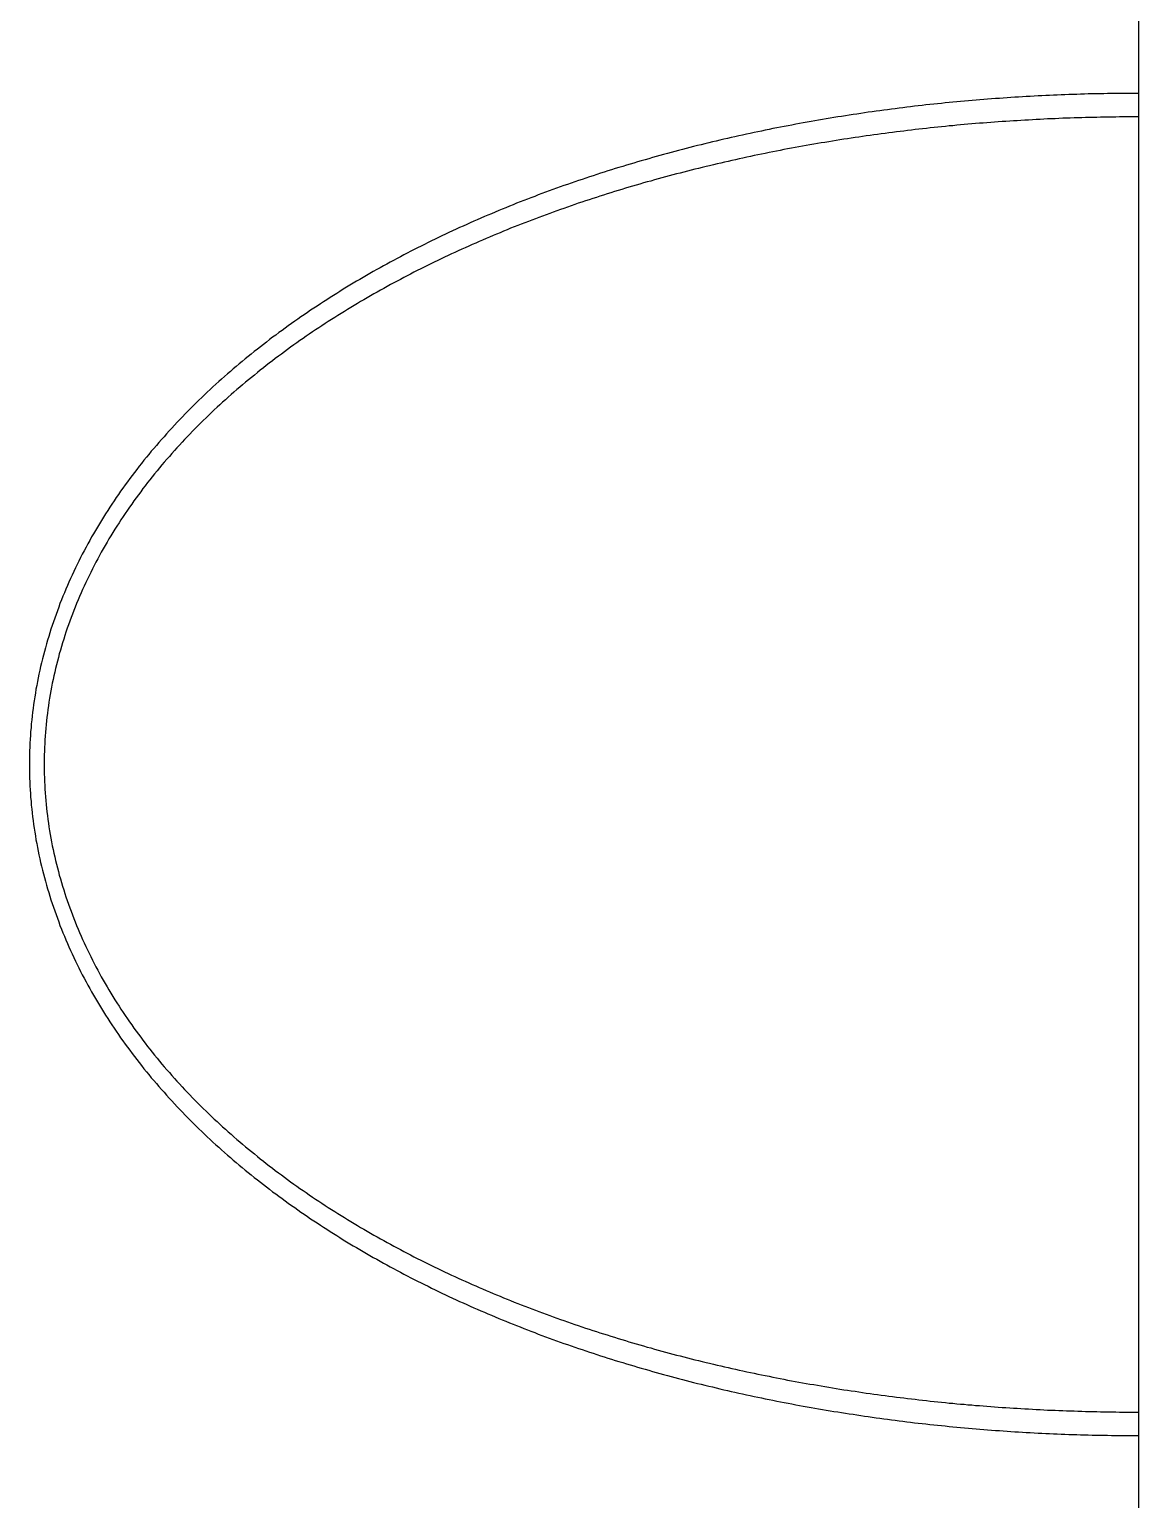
# Model space of a CAD drawing. Header units: millimetres. Extents: x 0 to 5600, y -67 to 2530.
# Drawn here: x 5215.44 to 5223.78, y 864.51 to 875.58 of the extents above; entities that cross this region are included whole.
import ezdxf
from ezdxf.lldxf.tags import DXFTag

# ---------------------------------------------------------------- set-up
doc = ezdxf.new("R2010")
doc.units = ezdxf.units.MM
doc.layers.add('내부선 및 부속', color=4, linetype='Continuous')
doc.layers.add('중심선', color=1, linetype='DASHED')
tags = doc.linetypes.add('DASHED', pattern=[25.72, 12.86, -12.86]).pattern_tags.tags
tags[6:7] = [DXFTag(74, 4), DXFTag(75, 0), DXFTag(340, '0'), DXFTag(46, 0.0), DXFTag(50, 0.0), DXFTag(44, 0.0), DXFTag(45, 0.0)]
tags[4:5] = [DXFTag(74, 4), DXFTag(75, 0), DXFTag(340, '0'), DXFTag(46, 0.0), DXFTag(50, 0.0), DXFTag(44, 0.0), DXFTag(45, 0.0)]

msp = doc.modelspace()

# ---------------------------------------------------------------- linework, layer by layer
at = {"layer": '내부선 및 부속', "linetype": 'Continuous', "flags": 128}
for points in [[(5223.783, 875.094), (5223.754, 875.094), (5223.725, 875.094), (5223.695, 875.094), (5223.666, 875.094), (5223.637, 875.094), (5223.608, 875.093), (5223.579, 875.093), (5223.55, 875.093), (5223.521, 875.092), (5223.491, 875.092), (5223.462, 875.091), (5223.433, 875.09), (5223.404, 875.09), (5223.375, 875.089), (5223.346, 875.088), (5223.317, 875.087), (5223.288, 875.086), (5223.258, 875.085), (5223.229, 875.084), (5223.2, 875.083), (5223.171, 875.082), (5223.142, 875.08), (5223.113, 875.079), (5223.084, 875.078), (5223.055, 875.076), (5223.026, 875.075), (5222.996, 875.073), (5222.967, 875.072), (5222.938, 875.07), (5222.909, 875.068), (5222.88, 875.067), (5222.851, 875.065), (5222.822, 875.063), (5222.793, 875.061), (5222.764, 875.059), (5222.735, 875.057), (5222.706, 875.055), (5222.676, 875.053), (5222.647, 875.05), (5222.618, 875.048), (5222.589, 875.046), (5222.56, 875.043), (5222.531, 875.041), (5222.502, 875.038), (5222.473, 875.036), (5222.444, 875.033), (5222.415, 875.03), (5222.386, 875.028), (5222.357, 875.025), (5222.328, 875.022), (5222.299, 875.019), (5222.27, 875.016), (5222.241, 875.013), (5222.212, 875.01), (5222.183, 875.007), (5222.154, 875.003), (5222.125, 875), (5222.096, 874.997), (5222.067, 874.993), (5222.038, 874.99), (5222.009, 874.986), (5221.981, 874.983), (5221.952, 874.979), (5221.923, 874.975), (5221.894, 874.971), (5221.865, 874.968), (5221.836, 874.964), (5221.807, 874.96), (5221.778, 874.956), (5221.749, 874.952), (5221.721, 874.947), (5221.692, 874.943), (5221.663, 874.939), (5221.634, 874.935), (5221.605, 874.93), (5221.577, 874.926), (5221.548, 874.921), (5221.519, 874.917), (5221.49, 874.912), (5221.461, 874.907), (5221.433, 874.902), (5221.404, 874.897), (5221.375, 874.893), (5221.346, 874.888), (5221.318, 874.883), (5221.289, 874.877), (5221.26, 874.872), (5221.232, 874.867), (5221.203, 874.862), (5221.174, 874.856), (5221.146, 874.851), (5221.117, 874.845), (5221.089, 874.84), (5221.06, 874.834), (5221.031, 874.829), (5221.003, 874.823), (5220.974, 874.817), (5220.946, 874.811), (5220.917, 874.805), (5220.889, 874.799), (5220.889, 874.799), (5220.86, 874.793), (5220.832, 874.787), (5220.803, 874.781), (5220.775, 874.774), (5220.746, 874.768), (5220.718, 874.762), (5220.689, 874.755), (5220.661, 874.749), (5220.633, 874.742), (5220.604, 874.735), (5220.576, 874.729), (5220.548, 874.722), (5220.519, 874.715), (5220.491, 874.708), (5220.463, 874.701), (5220.434, 874.694), (5220.406, 874.687), (5220.378, 874.679), (5220.35, 874.672), (5220.321, 874.665), (5220.293, 874.657), (5220.265, 874.65), (5220.237, 874.642), (5220.209, 874.634), (5220.181, 874.627), (5220.153, 874.619), (5220.125, 874.611), (5220.097, 874.603), (5220.069, 874.595), (5220.041, 874.587), (5220.013, 874.579), (5219.985, 874.57), (5219.957, 874.562), (5219.929, 874.554), (5219.901, 874.545), (5219.873, 874.537), (5219.845, 874.528), (5219.817, 874.519), (5219.789, 874.511), (5219.762, 874.502), (5219.734, 874.493), (5219.706, 874.484), (5219.678, 874.475), (5219.651, 874.466), (5219.623, 874.457), (5219.595, 874.447), (5219.568, 874.438), (5219.54, 874.428), (5219.513, 874.419), (5219.485, 874.409), (5219.458, 874.4), (5219.43, 874.39), (5219.403, 874.38), (5219.375, 874.37), (5219.348, 874.36), (5219.321, 874.35), (5219.293, 874.34), (5219.266, 874.33), (5219.239, 874.319), (5219.211, 874.309), (5219.184, 874.299), (5219.157, 874.288), (5219.13, 874.277), (5219.103, 874.267), (5219.076, 874.256), (5219.049, 874.245), (5219.022, 874.234), (5218.995, 874.223), (5218.968, 874.212), (5218.941, 874.201), (5218.914, 874.189), (5218.887, 874.178), (5218.86, 874.167), (5218.833, 874.155), (5218.807, 874.143), (5218.78, 874.132), (5218.753, 874.12), (5218.727, 874.108), (5218.7, 874.096), (5218.674, 874.084), (5218.647, 874.072), (5218.621, 874.06), (5218.594, 874.047), (5218.568, 874.035), (5218.541, 874.022), (5218.515, 874.01), (5218.489, 873.997), (5218.463, 873.984), (5218.437, 873.971), (5218.41, 873.958), (5218.384, 873.945), (5218.358, 873.932), (5218.332, 873.919), (5218.306, 873.906), (5218.28, 873.892), (5218.255, 873.879), (5218.229, 873.865), (5218.203, 873.852), (5218.177, 873.838), (5218.152, 873.824), (5218.152, 873.824), (5218.126, 873.81), (5218.1, 873.796), (5218.075, 873.782), (5218.05, 873.768), (5218.024, 873.753), (5217.999, 873.739), (5217.974, 873.724), (5217.948, 873.71), (5217.923, 873.695), (5217.898, 873.68), (5217.873, 873.665), (5217.848, 873.65), (5217.823, 873.635), (5217.798, 873.62), (5217.773, 873.604), (5217.749, 873.589), (5217.724, 873.573), (5217.699, 873.558), (5217.675, 873.542), (5217.65, 873.526), (5217.626, 873.51), (5217.601, 873.494), (5217.577, 873.478), (5217.553, 873.462), (5217.529, 873.446), (5217.504, 873.429), (5217.48, 873.412), (5217.456, 873.396), (5217.433, 873.379), (5217.409, 873.362), (5217.385, 873.345), (5217.361, 873.328), (5217.338, 873.311), (5217.314, 873.294), (5217.291, 873.276), (5217.267, 873.259), (5217.244, 873.241), (5217.221, 873.223), (5217.198, 873.205), (5217.175, 873.187), (5217.152, 873.169), (5217.129, 873.151), (5217.106, 873.133), (5217.083, 873.115), (5217.061, 873.096), (5217.038, 873.077), (5217.016, 873.059), (5216.993, 873.04), (5216.971, 873.021), (5216.949, 873.002), (5216.927, 872.983), (5216.905, 872.963), (5216.883, 872.944), (5216.861, 872.925), (5216.84, 872.905), (5216.818, 872.885), (5216.797, 872.865), (5216.775, 872.846), (5216.754, 872.825), (5216.733, 872.805), (5216.712, 872.785), (5216.691, 872.765), (5216.67, 872.744), (5216.65, 872.724), (5216.629, 872.703), (5216.609, 872.682), (5216.588, 872.661), (5216.568, 872.64), (5216.548, 872.619), (5216.528, 872.598), (5216.508, 872.576), (5216.489, 872.555), (5216.469, 872.533), (5216.45, 872.511), (5216.43, 872.489), (5216.411, 872.467), (5216.392, 872.445), (5216.373, 872.423), (5216.354, 872.401), (5216.336, 872.378), (5216.317, 872.356), (5216.299, 872.333), (5216.281, 872.31), (5216.263, 872.288), (5216.245, 872.265), (5216.227, 872.241), (5216.209, 872.218), (5216.192, 872.195), (5216.174, 872.171), (5216.157, 872.148), (5216.14, 872.124), (5216.123, 872.1), (5216.107, 872.076), (5216.09, 872.052), (5216.074, 872.028), (5216.058, 872.004), (5216.042, 871.98), (5216.026, 871.955), (5216.01, 871.931), (5215.994, 871.906), (5215.994, 871.906), (5215.979, 871.881), (5215.964, 871.856), (5215.949, 871.831), (5215.934, 871.806), (5215.919, 871.781), (5215.905, 871.756), (5215.891, 871.73), (5215.876, 871.705), (5215.863, 871.679), (5215.849, 871.653), (5215.835, 871.627), (5215.822, 871.602), (5215.809, 871.575), (5215.796, 871.549), (5215.783, 871.523), (5215.771, 871.497), (5215.758, 871.47), (5215.746, 871.444), (5215.734, 871.417), (5215.723, 871.39), (5215.711, 871.364), (5215.7, 871.337), (5215.689, 871.31), (5215.678, 871.283), (5215.667, 871.255), (5215.657, 871.228), (5215.647, 871.201), (5215.637, 871.173), (5215.627, 871.146), (5215.617, 871.118), (5215.608, 871.091), (5215.599, 871.063), (5215.59, 871.035), (5215.582, 871.007), (5215.573, 870.979), (5215.565, 870.951), (5215.557, 870.923), (5215.55, 870.895), (5215.542, 870.867), (5215.535, 870.839), (5215.528, 870.81), (5215.521, 870.782), (5215.515, 870.753), (5215.509, 870.725), (5215.503, 870.696), (5215.497, 870.668), (5215.492, 870.639), (5215.486, 870.61), (5215.482, 870.582), (5215.477, 870.553), (5215.472, 870.524), (5215.468, 870.495), (5215.464, 870.466), (5215.461, 870.437), (5215.457, 870.408), (5215.454, 870.379), (5215.451, 870.35), (5215.449, 870.321), (5215.446, 870.292), (5215.444, 870.263), (5215.442, 870.234), (5215.441, 870.205), (5215.439, 870.175), (5215.438, 870.146), (5215.438, 870.117), (5215.437, 870.088), (5215.437, 870.059), (5215.437, 870.029), (5215.437, 870), (5215.438, 869.971), (5215.438, 869.942), (5215.439, 869.913), (5215.441, 869.884), (5215.442, 869.854), (5215.444, 869.825), (5215.446, 869.796), (5215.449, 869.767), (5215.451, 869.738), (5215.454, 869.709), (5215.457, 869.68), (5215.461, 869.651), (5215.464, 869.622), (5215.468, 869.593), (5215.472, 869.564), (5215.477, 869.535), (5215.482, 869.507), (5215.486, 869.478), (5215.492, 869.449), (5215.497, 869.42), (5215.503, 869.392), (5215.509, 869.363), (5215.515, 869.335), (5215.521, 869.306), (5215.528, 869.278), (5215.535, 869.25), (5215.542, 869.221), (5215.55, 869.193), (5215.557, 869.165), (5215.565, 869.137), (5215.573, 869.109), (5215.573, 869.109), (5215.582, 869.081), (5215.59, 869.053), (5215.599, 869.025), (5215.608, 868.997), (5215.617, 868.97), (5215.627, 868.942), (5215.637, 868.915), (5215.647, 868.887), (5215.657, 868.86), (5215.667, 868.833), (5215.678, 868.805), (5215.689, 868.778), (5215.7, 868.751), (5215.711, 868.724), (5215.723, 868.698), (5215.734, 868.671), (5215.746, 868.644), (5215.758, 868.618), (5215.771, 868.591), (5215.783, 868.565), (5215.796, 868.539), (5215.809, 868.513), (5215.822, 868.487), (5215.835, 868.461), (5215.849, 868.435), (5215.863, 868.409), (5215.876, 868.383), (5215.891, 868.358), (5215.905, 868.332), (5215.919, 868.307), (5215.934, 868.282), (5215.949, 868.257), (5215.964, 868.232), (5215.979, 868.207), (5215.994, 868.182), (5216.01, 868.157), (5216.026, 868.133), (5216.042, 868.108), (5216.058, 868.084), (5216.074, 868.06), (5216.09, 868.036), (5216.107, 868.012), (5216.123, 867.988), (5216.14, 867.964), (5216.157, 867.94), (5216.174, 867.917), (5216.192, 867.893), (5216.209, 867.87), (5216.227, 867.847), (5216.245, 867.824), (5216.263, 867.801), (5216.281, 867.778), (5216.299, 867.755), (5216.317, 867.732), (5216.336, 867.71), (5216.354, 867.687), (5216.373, 867.665), (5216.392, 867.643), (5216.411, 867.621), (5216.43, 867.599), (5216.45, 867.577), (5216.469, 867.555), (5216.489, 867.534), (5216.508, 867.512), (5216.528, 867.491), (5216.548, 867.469), (5216.568, 867.448), (5216.588, 867.427), (5216.609, 867.406), (5216.629, 867.385), (5216.65, 867.365), (5216.67, 867.344), (5216.691, 867.323), (5216.712, 867.303), (5216.733, 867.283), (5216.754, 867.263), (5216.775, 867.243), (5216.797, 867.223), (5216.818, 867.203), (5216.84, 867.183), (5216.861, 867.164), (5216.883, 867.144), (5216.905, 867.125), (5216.927, 867.105), (5216.949, 867.086), (5216.971, 867.067), (5216.993, 867.048), (5217.016, 867.029), (5217.038, 867.011), (5217.061, 866.992), (5217.083, 866.974), (5217.106, 866.955), (5217.129, 866.937), (5217.152, 866.919), (5217.175, 866.901), (5217.198, 866.883), (5217.221, 866.865), (5217.244, 866.847), (5217.267, 866.829), (5217.291, 866.812), (5217.291, 866.812), (5217.314, 866.795), (5217.338, 866.777), (5217.361, 866.76), (5217.385, 866.743), (5217.409, 866.726), (5217.433, 866.709), (5217.456, 866.692), (5217.48, 866.676), (5217.504, 866.659), (5217.529, 866.643), (5217.553, 866.626), (5217.577, 866.61), (5217.601, 866.594), (5217.626, 866.578), (5217.65, 866.562), (5217.675, 866.546), (5217.699, 866.53), (5217.724, 866.515), (5217.749, 866.499), (5217.773, 866.484), (5217.798, 866.468), (5217.823, 866.453), (5217.848, 866.438), (5217.873, 866.423), (5217.898, 866.408), (5217.923, 866.393), (5217.948, 866.379), (5217.974, 866.364), (5217.999, 866.349), (5218.024, 866.335), (5218.05, 866.321), (5218.075, 866.306), (5218.1, 866.292), (5218.126, 866.278), (5218.152, 866.264), (5218.177, 866.25), (5218.203, 866.236), (5218.229, 866.223), (5218.255, 866.209), (5218.28, 866.196), (5218.306, 866.182), (5218.332, 866.169), (5218.358, 866.156), (5218.384, 866.143), (5218.41, 866.13), (5218.437, 866.117), (5218.463, 866.104), (5218.489, 866.091), (5218.515, 866.078), (5218.541, 866.066), (5218.568, 866.053), (5218.594, 866.041), (5218.621, 866.029), (5218.647, 866.016), (5218.674, 866.004), (5218.7, 865.992), (5218.727, 865.98), (5218.753, 865.968), (5218.78, 865.956), (5218.807, 865.945), (5218.833, 865.933), (5218.86, 865.922), (5218.887, 865.91), (5218.914, 865.899), (5218.941, 865.887), (5218.968, 865.876), (5218.995, 865.865), (5219.022, 865.854), (5219.049, 865.843), (5219.076, 865.832), (5219.103, 865.821), (5219.13, 865.811), (5219.157, 865.8), (5219.184, 865.79), (5219.211, 865.779), (5219.239, 865.769), (5219.266, 865.758), (5219.293, 865.748), (5219.321, 865.738), (5219.348, 865.728), (5219.375, 865.718), (5219.403, 865.708), (5219.43, 865.698), (5219.458, 865.688), (5219.485, 865.679), (5219.513, 865.669), (5219.54, 865.66), (5219.568, 865.65), (5219.595, 865.641), (5219.623, 865.632), (5219.651, 865.622), (5219.678, 865.613), (5219.706, 865.604), (5219.734, 865.595), (5219.762, 865.586), (5219.789, 865.577), (5219.817, 865.569), (5219.845, 865.56), (5219.873, 865.551), (5219.901, 865.543), (5219.901, 865.543), (5219.929, 865.534), (5219.957, 865.526), (5219.985, 865.518), (5220.013, 865.509), (5220.041, 865.501), (5220.069, 865.493), (5220.097, 865.485), (5220.125, 865.477), (5220.153, 865.469), (5220.181, 865.461), (5220.209, 865.454), (5220.237, 865.446), (5220.265, 865.438), (5220.293, 865.431), (5220.321, 865.423), (5220.35, 865.416), (5220.378, 865.409), (5220.406, 865.402), (5220.434, 865.394), (5220.463, 865.387), (5220.491, 865.38), (5220.519, 865.373), (5220.548, 865.366), (5220.576, 865.36), (5220.604, 865.353), (5220.633, 865.346), (5220.661, 865.339), (5220.689, 865.333), (5220.718, 865.326), (5220.746, 865.32), (5220.775, 865.314), (5220.803, 865.307), (5220.832, 865.301), (5220.86, 865.295), (5220.889, 865.289), (5220.917, 865.283), (5220.946, 865.277), (5220.974, 865.271), (5221.003, 865.265), (5221.031, 865.26), (5221.06, 865.254), (5221.089, 865.248), (5221.117, 865.243), (5221.146, 865.237), (5221.174, 865.232), (5221.203, 865.226), (5221.232, 865.221), (5221.26, 865.216), (5221.289, 865.211), (5221.318, 865.206), (5221.346, 865.201), (5221.375, 865.196), (5221.404, 865.191), (5221.433, 865.186), (5221.461, 865.181), (5221.49, 865.176), (5221.519, 865.172), (5221.548, 865.167), (5221.577, 865.162), (5221.605, 865.158), (5221.634, 865.154), (5221.663, 865.149), (5221.692, 865.145), (5221.721, 865.141), (5221.749, 865.137), (5221.778, 865.132), (5221.807, 865.128), (5221.836, 865.124), (5221.865, 865.121), (5221.894, 865.117), (5221.923, 865.113), (5221.952, 865.109), (5221.981, 865.105), (5222.009, 865.102), (5222.038, 865.098), (5222.067, 865.095), (5222.096, 865.091), (5222.125, 865.088), (5222.154, 865.085), (5222.183, 865.081), (5222.212, 865.078), (5222.241, 865.075), (5222.27, 865.072), (5222.299, 865.069), (5222.328, 865.066), (5222.357, 865.063), (5222.386, 865.06), (5222.415, 865.058), (5222.444, 865.055), (5222.473, 865.052), (5222.502, 865.05), (5222.531, 865.047), (5222.56, 865.045), (5222.589, 865.042), (5222.618, 865.04), (5222.647, 865.038), (5222.676, 865.035), (5222.706, 865.033), (5222.735, 865.031), (5222.764, 865.029), (5222.764, 865.029), (5222.793, 865.027), (5222.822, 865.025), (5222.851, 865.023), (5222.88, 865.021), (5222.909, 865.02), (5222.938, 865.018), (5222.967, 865.016), (5222.996, 865.015), (5223.026, 865.013), (5223.055, 865.012), (5223.084, 865.01), (5223.113, 865.009), (5223.142, 865.008), (5223.171, 865.006), (5223.2, 865.005), (5223.229, 865.004), (5223.258, 865.003), (5223.288, 865.002), (5223.317, 865.001), (5223.346, 865), (5223.375, 864.999), (5223.404, 864.999), (5223.433, 864.998), (5223.462, 864.997), (5223.491, 864.997), (5223.521, 864.996), (5223.55, 864.996), (5223.579, 864.995), (5223.608, 864.995), (5223.637, 864.994), (5223.666, 864.994), (5223.695, 864.994), (5223.725, 864.994), (5223.754, 864.994), (5223.783, 864.994)], [(5223.783, 874.917), (5223.754, 874.917), (5223.726, 874.917), (5223.697, 874.917), (5223.669, 874.917), (5223.64, 874.917), (5223.612, 874.916), (5223.583, 874.916), (5223.554, 874.916), (5223.526, 874.915), (5223.497, 874.915), (5223.469, 874.914), (5223.44, 874.914), (5223.412, 874.913), (5223.383, 874.912), (5223.355, 874.911), (5223.326, 874.91), (5223.298, 874.91), (5223.269, 874.909), (5223.24, 874.908), (5223.212, 874.907), (5223.183, 874.905), (5223.155, 874.904), (5223.126, 874.903), (5223.098, 874.902), (5223.069, 874.9), (5223.041, 874.899), (5223.012, 874.898), (5222.984, 874.896), (5222.955, 874.894), (5222.927, 874.893), (5222.898, 874.891), (5222.87, 874.889), (5222.841, 874.888), (5222.813, 874.886), (5222.784, 874.884), (5222.756, 874.882), (5222.727, 874.88), (5222.699, 874.878), (5222.67, 874.876), (5222.642, 874.874), (5222.613, 874.871), (5222.585, 874.869), (5222.556, 874.867), (5222.528, 874.864), (5222.499, 874.862), (5222.471, 874.859), (5222.442, 874.857), (5222.414, 874.854), (5222.386, 874.851), (5222.357, 874.849), (5222.329, 874.846), (5222.3, 874.843), (5222.272, 874.84), (5222.244, 874.837), (5222.215, 874.834), (5222.187, 874.831), (5222.158, 874.828), (5222.13, 874.825), (5222.102, 874.822), (5222.073, 874.818), (5222.045, 874.815), (5222.017, 874.811), (5221.988, 874.808), (5221.96, 874.804), (5221.931, 874.801), (5221.903, 874.797), (5221.875, 874.793), (5221.847, 874.79), (5221.818, 874.786), (5221.79, 874.782), (5221.762, 874.778), (5221.733, 874.774), (5221.705, 874.77), (5221.677, 874.766), (5221.649, 874.762), (5221.62, 874.757), (5221.592, 874.753), (5221.564, 874.749), (5221.536, 874.744), (5221.508, 874.74), (5221.479, 874.735), (5221.451, 874.731), (5221.423, 874.726), (5221.395, 874.721), (5221.367, 874.716), (5221.339, 874.712), (5221.31, 874.707), (5221.282, 874.702), (5221.254, 874.697), (5221.226, 874.692), (5221.198, 874.686), (5221.17, 874.681), (5221.142, 874.676), (5221.114, 874.671), (5221.086, 874.665), (5221.058, 874.66), (5221.03, 874.654), (5221.002, 874.649), (5220.974, 874.643), (5220.946, 874.637), (5220.946, 874.637), (5220.918, 874.631), (5220.89, 874.626), (5220.862, 874.62), (5220.834, 874.614), (5220.806, 874.608), (5220.778, 874.602), (5220.75, 874.595), (5220.722, 874.589), (5220.694, 874.583), (5220.667, 874.577), (5220.639, 874.57), (5220.611, 874.564), (5220.583, 874.557), (5220.555, 874.55), (5220.528, 874.544), (5220.5, 874.537), (5220.472, 874.53), (5220.444, 874.523), (5220.417, 874.516), (5220.389, 874.509), (5220.361, 874.502), (5220.334, 874.495), (5220.306, 874.488), (5220.278, 874.481), (5220.251, 874.473), (5220.223, 874.466), (5220.196, 874.458), (5220.168, 874.451), (5220.141, 874.443), (5220.113, 874.435), (5220.086, 874.428), (5220.058, 874.42), (5220.031, 874.412), (5220.003, 874.404), (5219.976, 874.396), (5219.948, 874.388), (5219.921, 874.38), (5219.894, 874.371), (5219.866, 874.363), (5219.839, 874.355), (5219.812, 874.346), (5219.785, 874.338), (5219.757, 874.329), (5219.73, 874.32), (5219.703, 874.312), (5219.676, 874.303), (5219.649, 874.294), (5219.622, 874.285), (5219.594, 874.276), (5219.567, 874.267), (5219.54, 874.257), (5219.513, 874.248), (5219.486, 874.239), (5219.459, 874.229), (5219.432, 874.22), (5219.405, 874.21), (5219.379, 874.201), (5219.352, 874.191), (5219.325, 874.181), (5219.298, 874.171), (5219.271, 874.161), (5219.245, 874.151), (5219.218, 874.141), (5219.191, 874.131), (5219.165, 874.12), (5219.138, 874.11), (5219.111, 874.1), (5219.085, 874.089), (5219.058, 874.079), (5219.032, 874.068), (5219.005, 874.057), (5218.979, 874.046), (5218.952, 874.035), (5218.926, 874.024), (5218.9, 874.013), (5218.873, 874.002), (5218.847, 873.991), (5218.821, 873.979), (5218.795, 873.968), (5218.769, 873.957), (5218.743, 873.945), (5218.716, 873.933), (5218.69, 873.922), (5218.664, 873.91), (5218.638, 873.898), (5218.613, 873.886), (5218.587, 873.874), (5218.561, 873.861), (5218.535, 873.849), (5218.509, 873.837), (5218.483, 873.824), (5218.458, 873.812), (5218.432, 873.799), (5218.407, 873.787), (5218.381, 873.774), (5218.355, 873.761), (5218.33, 873.748), (5218.305, 873.735), (5218.279, 873.722), (5218.254, 873.708), (5218.254, 873.708), (5218.229, 873.695), (5218.203, 873.682), (5218.178, 873.668), (5218.153, 873.655), (5218.128, 873.641), (5218.103, 873.627), (5218.078, 873.613), (5218.053, 873.599), (5218.028, 873.585), (5218.003, 873.571), (5217.979, 873.557), (5217.954, 873.542), (5217.929, 873.528), (5217.905, 873.513), (5217.88, 873.499), (5217.856, 873.484), (5217.831, 873.469), (5217.807, 873.454), (5217.783, 873.439), (5217.758, 873.424), (5217.734, 873.408), (5217.71, 873.393), (5217.686, 873.378), (5217.662, 873.362), (5217.638, 873.346), (5217.614, 873.331), (5217.59, 873.315), (5217.567, 873.299), (5217.543, 873.283), (5217.519, 873.267), (5217.496, 873.25), (5217.472, 873.234), (5217.449, 873.217), (5217.426, 873.201), (5217.402, 873.184), (5217.379, 873.167), (5217.356, 873.15), (5217.333, 873.133), (5217.31, 873.116), (5217.287, 873.099), (5217.265, 873.082), (5217.242, 873.064), (5217.219, 873.047), (5217.197, 873.029), (5217.174, 873.011), (5217.152, 872.993), (5217.13, 872.975), (5217.107, 872.957), (5217.085, 872.939), (5217.063, 872.921), (5217.041, 872.902), (5217.02, 872.884), (5216.998, 872.865), (5216.976, 872.846), (5216.955, 872.828), (5216.933, 872.809), (5216.912, 872.789), (5216.891, 872.77), (5216.87, 872.751), (5216.849, 872.732), (5216.828, 872.712), (5216.807, 872.692), (5216.786, 872.673), (5216.766, 872.653), (5216.745, 872.633), (5216.725, 872.613), (5216.705, 872.593), (5216.684, 872.572), (5216.664, 872.552), (5216.645, 872.531), (5216.625, 872.511), (5216.605, 872.49), (5216.586, 872.469), (5216.566, 872.448), (5216.547, 872.427), (5216.528, 872.406), (5216.509, 872.384), (5216.49, 872.363), (5216.471, 872.341), (5216.452, 872.32), (5216.434, 872.298), (5216.416, 872.276), (5216.397, 872.254), (5216.379, 872.232), (5216.361, 872.21), (5216.344, 872.187), (5216.326, 872.165), (5216.308, 872.142), (5216.291, 872.12), (5216.274, 872.097), (5216.257, 872.074), (5216.24, 872.051), (5216.223, 872.028), (5216.207, 872.004), (5216.19, 871.981), (5216.174, 871.957), (5216.158, 871.934), (5216.142, 871.91), (5216.126, 871.886), (5216.111, 871.862), (5216.111, 871.862), (5216.095, 871.838), (5216.08, 871.814), (5216.065, 871.79), (5216.05, 871.765), (5216.035, 871.741), (5216.021, 871.716), (5216.006, 871.692), (5215.992, 871.667), (5215.978, 871.642), (5215.964, 871.617), (5215.951, 871.592), (5215.937, 871.566), (5215.924, 871.541), (5215.911, 871.516), (5215.898, 871.49), (5215.886, 871.465), (5215.873, 871.439), (5215.861, 871.413), (5215.849, 871.387), (5215.837, 871.361), (5215.826, 871.335), (5215.814, 871.309), (5215.803, 871.282), (5215.792, 871.256), (5215.781, 871.229), (5215.771, 871.203), (5215.76, 871.176), (5215.75, 871.149), (5215.741, 871.122), (5215.731, 871.096), (5215.722, 871.069), (5215.712, 871.041), (5215.703, 871.014), (5215.695, 870.987), (5215.686, 870.96), (5215.678, 870.932), (5215.67, 870.905), (5215.662, 870.877), (5215.655, 870.85), (5215.648, 870.822), (5215.641, 870.794), (5215.634, 870.767), (5215.627, 870.739), (5215.621, 870.711), (5215.615, 870.683), (5215.609, 870.655), (5215.604, 870.627), (5215.598, 870.599), (5215.593, 870.571), (5215.589, 870.542), (5215.584, 870.514), (5215.58, 870.486), (5215.576, 870.458), (5215.572, 870.429), (5215.569, 870.401), (5215.566, 870.372), (5215.563, 870.344), (5215.56, 870.315), (5215.558, 870.287), (5215.556, 870.258), (5215.554, 870.23), (5215.552, 870.201), (5215.551, 870.173), (5215.55, 870.144), (5215.549, 870.116), (5215.548, 870.087), (5215.548, 870.058), (5215.548, 870.03), (5215.548, 870.001), (5215.549, 869.973), (5215.55, 869.944), (5215.551, 869.915), (5215.552, 869.887), (5215.554, 869.858), (5215.556, 869.83), (5215.558, 869.801), (5215.56, 869.773), (5215.563, 869.744), (5215.566, 869.716), (5215.569, 869.687), (5215.572, 869.659), (5215.576, 869.631), (5215.58, 869.602), (5215.584, 869.574), (5215.589, 869.546), (5215.593, 869.518), (5215.598, 869.489), (5215.604, 869.461), (5215.609, 869.433), (5215.615, 869.405), (5215.621, 869.377), (5215.627, 869.349), (5215.634, 869.321), (5215.641, 869.294), (5215.648, 869.266), (5215.655, 869.238), (5215.662, 869.211), (5215.67, 869.183), (5215.678, 869.156), (5215.686, 869.128), (5215.686, 869.128), (5215.695, 869.101), (5215.703, 869.074), (5215.712, 869.047), (5215.722, 869.02), (5215.731, 868.993), (5215.741, 868.966), (5215.75, 868.939), (5215.76, 868.912), (5215.771, 868.885), (5215.781, 868.859), (5215.792, 868.832), (5215.803, 868.806), (5215.814, 868.78), (5215.826, 868.753), (5215.837, 868.727), (5215.849, 868.701), (5215.861, 868.675), (5215.873, 868.649), (5215.886, 868.624), (5215.898, 868.598), (5215.911, 868.572), (5215.924, 868.547), (5215.937, 868.522), (5215.951, 868.496), (5215.964, 868.471), (5215.978, 868.446), (5215.992, 868.421), (5216.006, 868.396), (5216.021, 868.372), (5216.035, 868.347), (5216.05, 868.323), (5216.065, 868.298), (5216.08, 868.274), (5216.095, 868.25), (5216.111, 868.226), (5216.126, 868.202), (5216.142, 868.178), (5216.158, 868.154), (5216.174, 868.131), (5216.19, 868.107), (5216.207, 868.084), (5216.223, 868.06), (5216.24, 868.037), (5216.257, 868.014), (5216.274, 867.991), (5216.291, 867.969), (5216.308, 867.946), (5216.326, 867.923), (5216.344, 867.901), (5216.361, 867.878), (5216.379, 867.856), (5216.397, 867.834), (5216.416, 867.812), (5216.434, 867.79), (5216.452, 867.768), (5216.471, 867.747), (5216.49, 867.725), (5216.509, 867.704), (5216.528, 867.682), (5216.547, 867.661), (5216.566, 867.64), (5216.586, 867.619), (5216.605, 867.598), (5216.625, 867.577), (5216.645, 867.557), (5216.664, 867.536), (5216.684, 867.516), (5216.705, 867.496), (5216.725, 867.475), (5216.745, 867.455), (5216.766, 867.435), (5216.786, 867.415), (5216.807, 867.396), (5216.828, 867.376), (5216.849, 867.357), (5216.87, 867.337), (5216.891, 867.318), (5216.912, 867.299), (5216.933, 867.28), (5216.955, 867.261), (5216.976, 867.242), (5216.998, 867.223), (5217.02, 867.204), (5217.041, 867.186), (5217.063, 867.167), (5217.085, 867.149), (5217.107, 867.131), (5217.13, 867.113), (5217.152, 867.095), (5217.174, 867.077), (5217.197, 867.059), (5217.219, 867.042), (5217.242, 867.024), (5217.265, 867.007), (5217.287, 866.989), (5217.31, 866.972), (5217.333, 866.955), (5217.356, 866.938), (5217.379, 866.921), (5217.402, 866.904), (5217.402, 866.904), (5217.426, 866.887), (5217.449, 866.871), (5217.472, 866.854), (5217.496, 866.838), (5217.519, 866.822), (5217.543, 866.805), (5217.567, 866.789), (5217.59, 866.773), (5217.614, 866.758), (5217.638, 866.742), (5217.662, 866.726), (5217.686, 866.711), (5217.71, 866.695), (5217.734, 866.68), (5217.758, 866.664), (5217.783, 866.649), (5217.807, 866.634), (5217.831, 866.619), (5217.856, 866.604), (5217.88, 866.59), (5217.905, 866.575), (5217.929, 866.56), (5217.954, 866.546), (5217.979, 866.532), (5218.003, 866.517), (5218.028, 866.503), (5218.053, 866.489), (5218.078, 866.475), (5218.103, 866.461), (5218.128, 866.447), (5218.153, 866.434), (5218.178, 866.42), (5218.203, 866.406), (5218.229, 866.393), (5218.254, 866.38), (5218.279, 866.366), (5218.305, 866.353), (5218.33, 866.34), (5218.355, 866.327), (5218.381, 866.314), (5218.407, 866.302), (5218.432, 866.289), (5218.458, 866.276), (5218.483, 866.264), (5218.509, 866.251), (5218.535, 866.239), (5218.561, 866.227), (5218.587, 866.214), (5218.613, 866.202), (5218.638, 866.19), (5218.664, 866.178), (5218.69, 866.167), (5218.716, 866.155), (5218.743, 866.143), (5218.769, 866.132), (5218.795, 866.12), (5218.821, 866.109), (5218.847, 866.097), (5218.873, 866.086), (5218.9, 866.075), (5218.926, 866.064), (5218.952, 866.053), (5218.979, 866.042), (5219.005, 866.031), (5219.032, 866.02), (5219.058, 866.01), (5219.085, 865.999), (5219.111, 865.988), (5219.138, 865.978), (5219.165, 865.968), (5219.191, 865.957), (5219.218, 865.947), (5219.245, 865.937), (5219.271, 865.927), (5219.298, 865.917), (5219.325, 865.907), (5219.352, 865.897), (5219.379, 865.888), (5219.405, 865.878), (5219.432, 865.868), (5219.459, 865.859), (5219.486, 865.849), (5219.513, 865.84), (5219.54, 865.831), (5219.567, 865.822), (5219.594, 865.812), (5219.622, 865.803), (5219.649, 865.794), (5219.676, 865.785), (5219.703, 865.777), (5219.73, 865.768), (5219.757, 865.759), (5219.785, 865.751), (5219.812, 865.742), (5219.839, 865.734), (5219.866, 865.725), (5219.894, 865.717), (5219.921, 865.709), (5219.948, 865.7), (5219.976, 865.692), (5219.976, 865.692), (5220.003, 865.684), (5220.031, 865.676), (5220.058, 865.668), (5220.086, 865.66), (5220.113, 865.653), (5220.141, 865.645), (5220.168, 865.637), (5220.196, 865.63), (5220.223, 865.622), (5220.251, 865.615), (5220.278, 865.607), (5220.306, 865.6), (5220.334, 865.593), (5220.361, 865.586), (5220.389, 865.579), (5220.417, 865.572), (5220.444, 865.565), (5220.472, 865.558), (5220.5, 865.551), (5220.528, 865.544), (5220.555, 865.538), (5220.583, 865.531), (5220.611, 865.524), (5220.639, 865.518), (5220.667, 865.512), (5220.694, 865.505), (5220.722, 865.499), (5220.75, 865.493), (5220.778, 865.487), (5220.806, 865.48), (5220.834, 865.474), (5220.862, 865.468), (5220.89, 865.463), (5220.918, 865.457), (5220.946, 865.451), (5220.974, 865.445), (5221.002, 865.44), (5221.03, 865.434), (5221.058, 865.428), (5221.086, 865.423), (5221.114, 865.418), (5221.142, 865.412), (5221.17, 865.407), (5221.198, 865.402), (5221.226, 865.397), (5221.254, 865.391), (5221.282, 865.386), (5221.31, 865.381), (5221.339, 865.377), (5221.367, 865.372), (5221.395, 865.367), (5221.423, 865.362), (5221.451, 865.358), (5221.479, 865.353), (5221.508, 865.348), (5221.536, 865.344), (5221.564, 865.339), (5221.592, 865.335), (5221.62, 865.331), (5221.649, 865.327), (5221.677, 865.322), (5221.705, 865.318), (5221.733, 865.314), (5221.762, 865.31), (5221.79, 865.306), (5221.818, 865.302), (5221.847, 865.298), (5221.875, 865.295), (5221.903, 865.291), (5221.931, 865.287), (5221.96, 865.284), (5221.988, 865.28), (5222.017, 865.277), (5222.045, 865.273), (5222.073, 865.27), (5222.102, 865.267), (5222.13, 865.263), (5222.158, 865.26), (5222.187, 865.257), (5222.215, 865.254), (5222.244, 865.251), (5222.272, 865.248), (5222.3, 865.245), (5222.329, 865.242), (5222.357, 865.239), (5222.386, 865.237), (5222.414, 865.234), (5222.442, 865.231), (5222.471, 865.229), (5222.499, 865.226), (5222.528, 865.224), (5222.556, 865.221), (5222.585, 865.219), (5222.613, 865.217), (5222.642, 865.215), (5222.67, 865.212), (5222.699, 865.21), (5222.727, 865.208), (5222.756, 865.206), (5222.784, 865.204), (5222.784, 865.204), (5222.813, 865.202), (5222.841, 865.2), (5222.87, 865.199), (5222.898, 865.197), (5222.927, 865.195), (5222.955, 865.194), (5222.984, 865.192), (5223.012, 865.191), (5223.041, 865.189), (5223.069, 865.188), (5223.098, 865.186), (5223.126, 865.185), (5223.155, 865.184), (5223.183, 865.183), (5223.212, 865.182), (5223.24, 865.18), (5223.269, 865.179), (5223.298, 865.179), (5223.326, 865.178), (5223.355, 865.177), (5223.383, 865.176), (5223.412, 865.175), (5223.44, 865.175), (5223.469, 865.174), (5223.497, 865.173), (5223.526, 865.173), (5223.554, 865.172), (5223.583, 865.172), (5223.612, 865.172), (5223.64, 865.171), (5223.669, 865.171), (5223.697, 865.171), (5223.726, 865.171), (5223.754, 865.171), (5223.783, 865.171)]]:
    msp.add_lwpolyline(points, dxfattribs=at)
at = {"layer": '중심선'}
msp.add_line((5223.783, 1092.342), (5223.783, 210.2), dxfattribs=at)

doc.saveas('drawing.dxf')
